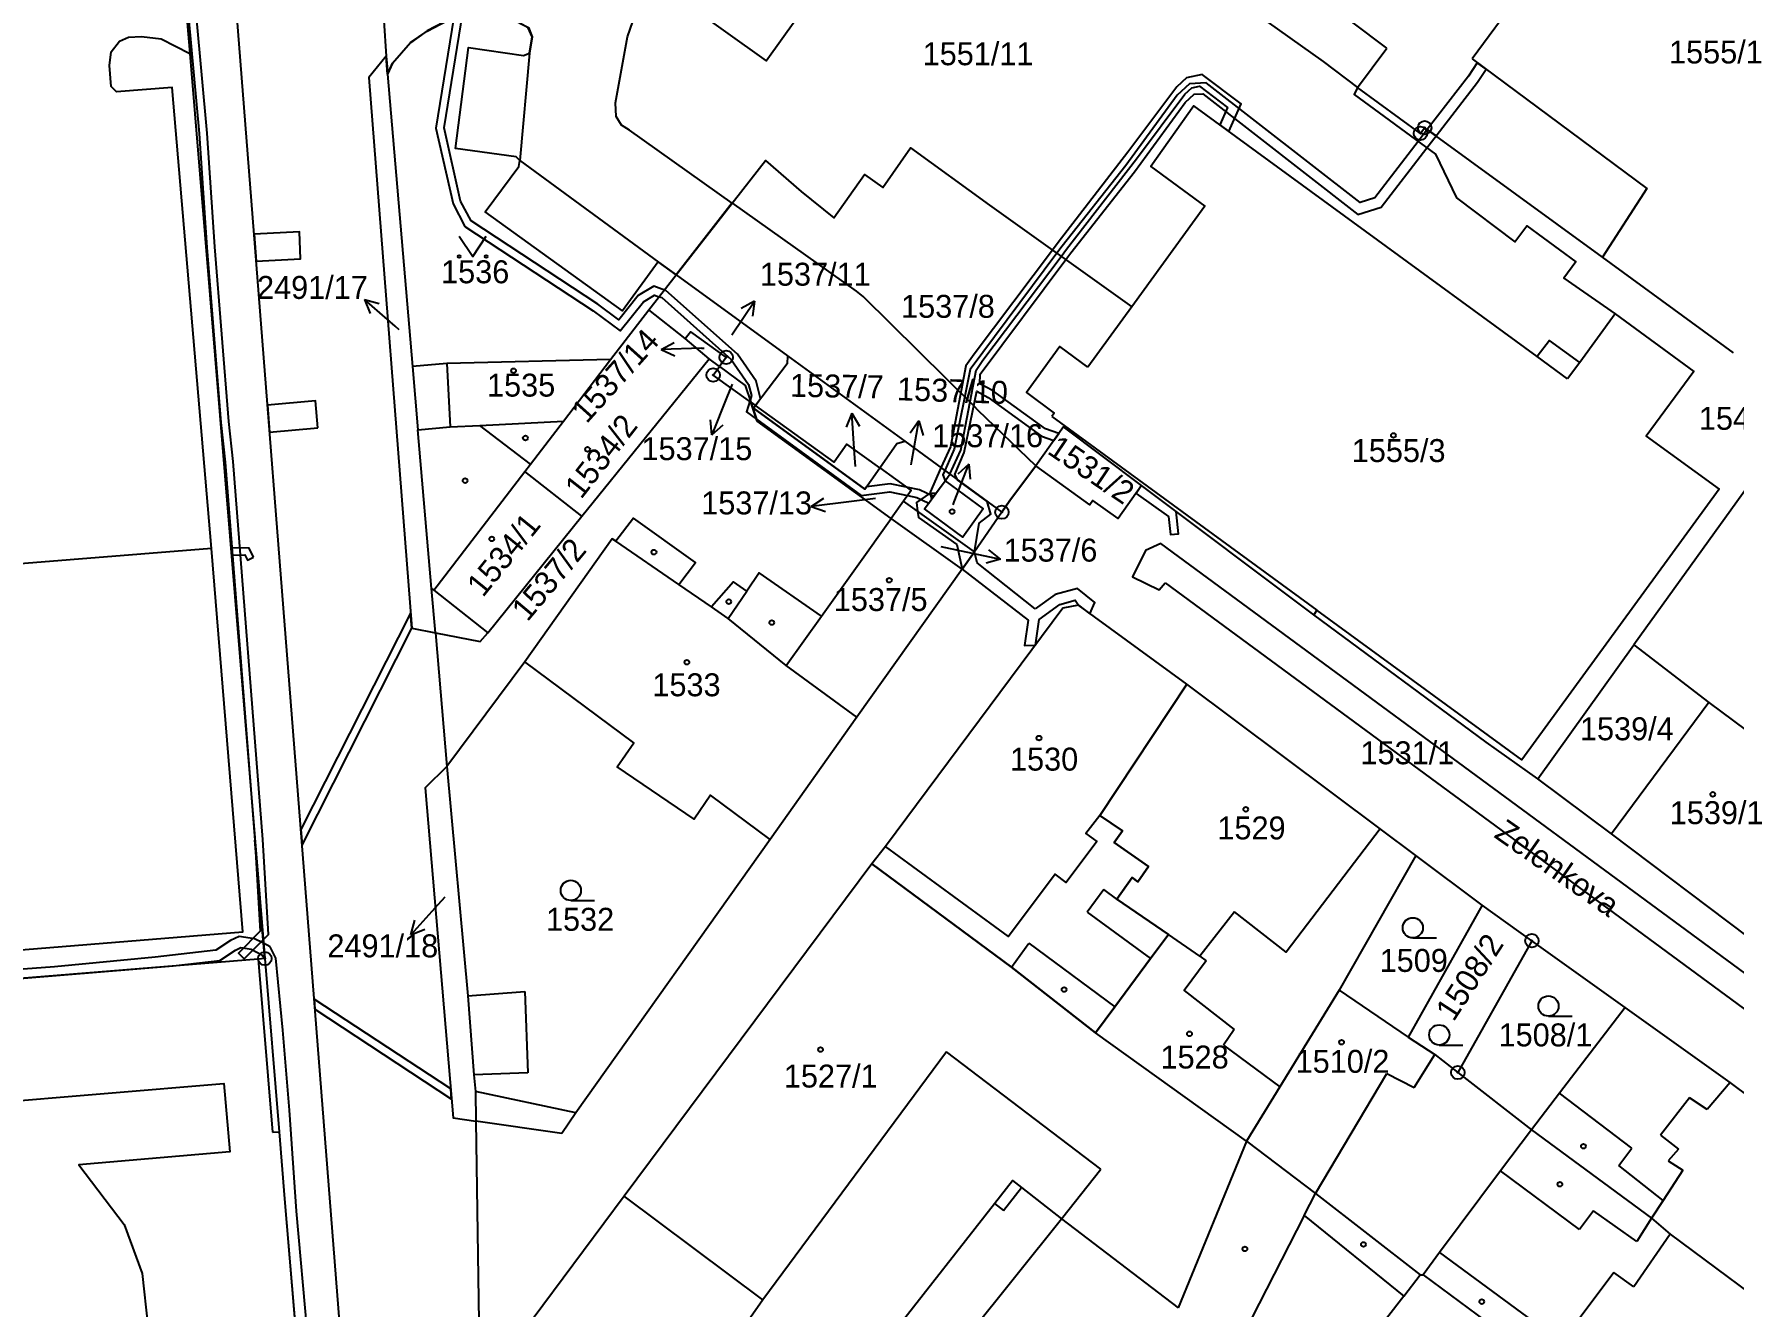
# Model space of a CAD drawing. Extents: x -784124 to -780570, y -980818 to -976926.
# Drawn here: x -782295.1 to -782169.1, y -979093.6 to -978999.4 of the extents above; entities that cross this region are included whole.
import ezdxf
from ezdxf.enums import TextEntityAlignment as Align

# ---------------------------------------------------------------- set-up
doc = ezdxf.new("R2010")
doc.units = 0
doc.header["$LTSCALE"] = 3.138375
doc.header["$MEASUREMENT"] = 0
doc.linetypes.add('0_051C', pattern=[0])
for name, color, linetype in [('1', 7, 'CONTINUOUS'), ('1008', 1, 'CONTINUOUS'), ('1029', 1, 'CONTINUOUS'), ('105', 1, 'CONTINUOUS'), ('18', 1, 'CONTINUOUS'), ('21800', 1, 'CONTINUOUS'), ('21900', 1, 'CONTINUOUS'), ('23700', 1, 'CONTINUOUS'), ('304', 1, 'CONTINUOUS'), ('314', 1, 'CONTINUOUS'), ('402', 1, 'CONTINUOUS'), ('404', 1, 'CONTINUOUS')]:
    doc.layers.add(name, color=color, linetype=linetype)

# ---------------------------------------------------------------- blocks, each defined once
blk = doc.blocks.new('4_02$0')
at = {"layer": '404', "color": 255, "linetype": 'Continuous'}
blk.add_circle((-0.01, 0), 0.175, dxfattribs=at)
blk = doc.blocks.new('1029$1')
at = {"layer": '1029', "color": 6, "linetype": 'Continuous'}
for p, q in [((0, 3), (-0.5, 2)), ((0, 0), (0, 3)), ((0, 3), (0.5, 2))]:
    blk.add_line(p, q, dxfattribs=at)
blk = doc.blocks.new('3_04$3')
at = {"layer": '304', "color": 255, "linetype": 'Continuous'}
blk.add_line((0.01, 0), (1.76, 0), dxfattribs=at)
blk.add_circle((0.01, 0.75), 0.75, dxfattribs=at)
blk = doc.blocks.new('3_14$2')
at = {"layer": '314', "color": 255, "linetype": 'Continuous'}
blk.add_lwpolyline([(-1, 1.5), (0, 0), (1, 1.5)], dxfattribs=at)
for centre in [(-1, 0), (1, 0)]:
    blk.add_circle(centre, 0.1, dxfattribs=at)
blk = doc.blocks.new('$13')
at = {"layer": '1', "color": 254, "linetype": 'Continuous'}
for points in [[(11.21, -5.36), (22.25, 10.1), (17.77, 13.32), (20.41, 16.94), (6.32, 27.36), (3.92, 24.05), (3.21, 24.02), (-0.46, 26.79), (-13.88, 8.63), (-10.19, 5.94), (-10.32, 3.48), (-11.21, 1.73), (-12.91, 0.74), (-14.46, 0.59), (-15.93, 0.67), (-16.55, 0.71), (-17.12, 0.74), (-19.09, 1.11), (-20.52, 2.23), (-22.25, 1.75), (-22.09, -0.54), (-21.52, -8.54), (-21.34, -11.16), (-21.23, -12.47), (-20.88, -11.66), (-19.53, -10.15), (-18.3, -9.29), (-16.34, -8.26), (-15.66, -7.91), (-15.21, -7.67), (-14.67, -7.56), (-12.1, -8.35), (-10.8, -9.04), (-10.52, -9.72), (-10.71, -10.94), (-11.43, -18.89), (-1.16, -26.41), (0.15, -27.36), (4.32, -22.04), (-3.3, -16.64), (-3.9, -16.27), (-4.28, -15.63), (-4.33, -14.61), (-3.44, -9.72), (-2.63, -7.38), (-2.06, -6.88), (-0.33, -6.5), (0.4, -6.71), (0.62, -7.07), (6.84, -11.49), (11.21, -5.36)], [(4.56, 14.31), (5.16, 14.39), (12.53, 9.06), (12.64, 8.46), (12.29, 7.97), (5.82, -0.88), (5.22, -1.25), (4.16, -1.22), (2.73, -0.71), (1.42, -0.03), (-0.41, 0.58), (-1.21, 1.17), (-2.29, 2.18), (-2.58, 2.94), (-2.29, 4.96), (4.17, 13.85), (4.56, 14.31)]]:
    blk.add_lwpolyline(points, close=True, dxfattribs=at)
blk = doc.blocks.new('1_05$19')
at = {"layer": '105', "color": 3, "linetype": 'Continuous'}
for radius in [0.5, 0.0303]:
    blk.add_circle((0, 0), radius, dxfattribs=at)

msp = doc.modelspace()

# ---------------------------------------------------------------- linework, layer by layer
at = {"layer": '1029', "color": 255, "linetype": 'Continuous'}
for p, q in [((-782268.05, -979021.28), (-782268.35, -979021.02)), ((-782245.63, -979022.65), (-782245.44, -979022.65)), ((-782243.35, -979025.31), (-782243.74, -979026.29)), ((-782234.2, -979031.43), (-782234.27, -979030.46)), ((-782230.08, -979031.29), (-782230.02, -979031)), ((-782232.72, -979033.8), (-782234.51, -979034.01)), ((-782226.96, -979034.25), (-782226.88, -979034.04)), ((-782227.87, -979037.35), (-782226.38, -979037.67)), ((-782264.66, -979063.34), (-782265.17, -979063.9))]:
    msp.add_line(p, q, dxfattribs=at)
at = {"layer": '21800', "color": 255, "linetype": 'Continuous'}
for p, q in [((-782264.5, -979023.79), (-782264.26, -979028.49)), ((-782181.41, -979024.93), (-782183.67, -979023.28)), ((-782180.5, -979023.71), (-782181.41, -979024.93)), ((-782258.32, -979031.25), (-782262.06, -979028.38)), ((-782265.48, -979040.59), (-782258.72, -979031.79)), ((-782247.32, -979040.16), (-782251.98, -979036.96)), ((-782243.65, -979042.68), (-782242.27, -979040.65)), ((-782243.65, -979042.68), (-782244.88, -979041.83)), ((-782239.35, -979046.17), (-782243.65, -979042.68)), ((-782265.36, -979043.75), (-782262.03, -979044.4)), ((-782262.03, -979044.4), (-782261.48, -979043.74)), ((-782216.08, -979057.28), (-782217.12, -979058.61)), ((-782217.12, -979058.61), (-782216.31, -979059.22)), ((-782222.87, -979066.26), (-782231.99, -979059.58)), ((-782216.31, -979059.22), (-782218.58, -979062.25)), ((-782219.4, -979061.64), (-782222.87, -979066.26)), ((-782218.58, -979062.25), (-782219.4, -979061.64)), ((-782215.8, -979062.78), (-782217.03, -979064.45)), ((-782214.83, -979063.48), (-782215.8, -979062.78)), ((-782217.03, -979064.45), (-782212.32, -979067.89)), ((-782278.51, -979067.93), (-782277.44, -979080.77)), ((-782222.64, -979068.52), (-782221.35, -979066.75)), ((-782221.35, -979066.75), (-782214.97, -979071.47)), ((-782208.67, -979067.72), (-782208.2, -979068.07)), ((-782262.96, -979070.66), (-782258.73, -979070.33)), ((-782258.73, -979070.33), (-782258.51, -979076.36)), ((-782206.12, -979073.15), (-782206.91, -979074.3)), ((-782227.46, -979074.81), (-782241.09, -979093.18)), ((-782216.02, -979083.5), (-782227.46, -979074.81)), ((-782206.91, -979074.3), (-782202.74, -979077.39)), ((-782192.79, -979077.45), (-782191.24, -979075.01)), ((-782258.51, -979076.36), (-782262.5, -979076.51)), ((-782200.1, -979085.3), (-782194.8, -979076.41)), ((-782194.8, -979076.41), (-782192.79, -979077.45)), ((-782176.64, -979081.95), (-782181.99, -979077.87)), ((-782169.34, -979077.08), (-782171.04, -979079.09)), ((-782172.37, -979078.22), (-782174.52, -979080.97)), ((-782171.04, -979079.09), (-782172.37, -979078.22)), ((-782255.99, -979080.85), (-782262.36, -979079.94)), ((-782254.95, -979079.33), (-782255.99, -979080.85)), ((-782277.44, -979080.77), (-782276.94, -979080.73)), ((-782174.52, -979080.97), (-782173.18, -979082.01)), ((-782177.61, -979083.22), (-782176.64, -979081.95)), ((-782173.18, -979082.01), (-782173.94, -979082.89)), ((-782173.94, -979082.89), (-782172.86, -979083.57)), ((-782218.92, -979087.19), (-782216.02, -979083.5)), ((-782180.53, -979087.98), (-782186.38, -979083.62)), ((-782174.31, -979085.82), (-782177.61, -979083.22)), ((-782172.86, -979083.57), (-782174.31, -979085.82)), ((-782241.09, -979093.18), (-782251.36, -979085.51)), ((-782223.24, -979086.56), (-782221.9, -979084.85)), ((-782200.93, -979086.93), (-782200.1, -979085.3)), ((-782223.9, -979086.04), (-782223.24, -979086.56)), ((-782179.49, -979086.58), (-782180.53, -979087.98)), ((-782176.28, -979088.86), (-782179.49, -979086.58)), ((-782174.31, -979085.82), (-782175.17, -979087.14)), ((-782225.81, -979095.76), (-782218.92, -979087.19)), ((-782200.93, -979086.93), (-782204.84, -979094.58)), ((-782200.93, -979086.93), (-782193.55, -979092.92)), ((-782175.17, -979087.14), (-782176.28, -979088.86)), ((-782173.8, -979088.33), (-782176.49, -979092.21)), ((-782190.91, -979089.68), (-782183.52, -979095.1)), ((-782193.55, -979092.92), (-782192.33, -979091.34)), ((-782177.98, -979091.17), (-782180.92, -979095.08)), ((-782176.49, -979092.21), (-782177.98, -979091.17)), ((-782193.55, -979092.92), (-782194.82, -979094.56)), ((-782241.09, -979093.18), (-782246, -979100.18))]:
    msp.add_line(p, q, dxfattribs=at)
msp.add_lwpolyline([(-782208.2, -979068.07), (-782209.84, -979070.27), (-782206.12, -979073.15)], dxfattribs=at)
at = {"layer": '21900', "color": 3, "linetype": 'Continuous'}
for p, q in [((-782174.24, -978981.98), (-782188.48, -979001.2)), ((-782285.69, -978999.73), (-782283.57, -979000.8)), ((-782283.57, -979000.8), (-782278.01, -979067.89)), ((-782268.9, -979002.33), (-782269.01, -979001.02)), ((-782196.98, -979003.33), (-782194.81, -979000.42)), ((-782268.54, -979001.52), (-782268.9, -979002.33)), ((-782268.9, -979002.33), (-782267.05, -979024)), ((-782169.11, -979022.99), (-782178.82, -979015.91)), ((-782249.53, -979019.81), (-782247.51, -979017.22)), ((-782252.37, -979023.5), (-782249.53, -979019.81)), ((-782246.84, -979021.94), (-782249.53, -979019.81)), ((-782213.72, -979019.59), (-782216.97, -979024.05)), ((-782245.07, -979023.43), (-782246.84, -979021.94)), ((-782255.86, -979028.06), (-782252.37, -979023.5)), ((-782254.5, -979035.1), (-782245.07, -979023.43)), ((-782244.29, -979024), (-782245.07, -979023.43)), ((-782267.05, -979024), (-782266.66, -979028.7)), ((-782241.49, -979028.06), (-782241.97, -979026.65)), ((-782241.97, -979026.65), (-782241.63, -979026.89)), ((-782163.71, -979026.88), (-782176.49, -979044.65)), ((-782265.64, -979040.46), (-782266.66, -979028.7)), ((-782231.57, -979035.27), (-782241.49, -979028.06)), ((-782219.65, -979027.71), (-782200, -979042.06)), ((-782230.56, -979029.55), (-782223.35, -979034.81)), ((-782200.23, -979042.42), (-782212.99, -979032.84)), ((-782230.66, -979033.99), (-782231.57, -979035.27)), ((-782225.38, -979037.75), (-782230.66, -979033.99)), ((-782236.74, -979042.51), (-782231.57, -979035.27)), ((-782226.3, -979039.04), (-782231.57, -979035.27)), ((-782225.38, -979037.75), (-782226.3, -979039.04)), ((-782226.3, -979039.04), (-782234.11, -979050)), ((-782265.36, -979043.75), (-782265.64, -979040.46)), ((-782200, -979042.06), (-782200.23, -979042.42)), ((-782187.44, -979051.85), (-782200.23, -979042.42)), ((-782265.36, -979043.75), (-782264.52, -979053.65)), ((-782183.62, -979054.58), (-782176.49, -979044.65)), ((-782176.49, -979044.65), (-782170.93, -979048.92)), ((-782258.74, -979045.9), (-782264.52, -979053.65)), ((-782195.29, -979058.28), (-782209.63, -979047.56)), ((-782170.93, -979048.92), (-782178.15, -979058.64)), ((-782170.93, -979048.92), (-782163.53, -979054.41)), ((-782234.11, -979050), (-782240.53, -979059.07)), ((-782183.62, -979054.58), (-782187.44, -979051.85)), ((-782178.15, -979058.64), (-782183.62, -979054.58)), ((-782192.65, -979060.26), (-782195.29, -979058.28)), ((-782167.99, -979066.3), (-782178.15, -979058.64)), ((-782192.65, -979060.26), (-782198.33, -979070.23)), ((-782187.73, -979063.94), (-782192.65, -979060.26)), ((-782187.73, -979063.94), (-782193.23, -979073.72)), ((-782184.05, -979066.57), (-782187.73, -979063.94)), ((-782184.05, -979066.57), (-782189.54, -979076.34)), ((-782177.13, -979071.51), (-782184.05, -979066.57)), ((-782198.33, -979070.23), (-782193.23, -979073.72)), ((-782205.22, -979081.43), (-782216.4, -979073.4)), ((-782189.54, -979076.34), (-782184.09, -979080.58)), ((-782262.39, -979077.75), (-782262.36, -979079.94)), ((-782262.36, -979079.94), (-782262.06, -979099.43)), ((-782205.22, -979081.43), (-782210.27, -979093.79))]:
    msp.add_line(p, q, dxfattribs=at)
for points in [[(-782263.11, -979224.17), (-782262.64, -979219.9), (-782286.26, -978919.26), (-782288, -978903.89)], [(-782194.81, -979000.42), (-782197.4, -978998.46), (-782181.27, -978976.8)], [(-782284.57, -978990.97), (-782283.76, -978998.51), (-782283.57, -979000.8)], [(-782269.75, -978990.39), (-782269.19, -978998.4), (-782269.01, -979001.02)], [(-782206.94, -978996.11), (-782199.53, -979001.4), (-782196.98, -979003.33)], [(-782247.51, -979017.22), (-782248.83, -979016.26), (-782251.48, -979019.88), (-782261.66, -979012.55), (-782259.18, -979009.19), (-782259.1, -979008.75), (-782259.37, -979008.48), (-782263.87, -979007.85), (-782262.9, -979000.37), (-782258.82, -979000.96), (-782258.37, -979000.79), (-782258.19, -978999.58), (-782258.47, -978998.9), (-782259.76, -978998.2), (-782262.34, -978997.41), (-782262.87, -978997.52), (-782265.97, -978999.14), (-782267.2, -979000.01), (-782268.54, -979001.52)], [(-782281.97, -979037.51), (-782284.88, -979003.33), (-782289, -979003.65), (-782289.41, -979003.26), (-782289.53, -979001.7), (-782289.4, -979000.69), (-782288.79, -978999.89), (-782288.12, -978999.6), (-782287.15, -978999.54), (-782285.69, -978999.73)], [(-782269.01, -979001.02), (-782270.3, -979002.6), (-782267.11, -979043.41), (-782265.36, -979043.75)], [(-782188.48, -979001.2), (-782175.52, -979010.81), (-782178.82, -979015.91)], [(-782196.98, -979003.33), (-782197.23, -979003.85), (-782191.2, -979008.27), (-782189.64, -979011.5), (-782185.32, -979014.76), (-782184.43, -979013.58), (-782180.79, -979016.25), (-782181.69, -979017.45), (-782177.88, -979020.1)], [(-782178.82, -979015.91), (-782192, -979006.31), (-782192.31, -979006.73), (-782196.98, -979003.33)], [(-782177.88, -979020.1), (-782180.5, -979023.71), (-782182.74, -979022.07), (-782183.67, -979023.28), (-782209.11, -979004.69), (-782212.31, -979009.19), (-782208.3, -979012.13), (-782213.72, -979019.59)], [(-782247.51, -979017.22), (-782240.89, -979008.73), (-782238.23, -979011.05), (-782235.81, -979012.98), (-782233.55, -979009.78), (-782232.19, -979010.75), (-782230.13, -979007.79), (-782224.26, -979012.06), (-782213.72, -979019.59)], [(-782247.51, -979017.22), (-782239.26, -979023.21), (-782239.27, -979023.8), (-782241.63, -979026.89)], [(-782177.88, -979020.1), (-782172.05, -979024.37), (-782175.57, -979029.18), (-782170.16, -979033.1), (-782184.79, -979053.17), (-782200, -979042.06)], [(-782246.84, -979021.94), (-782246.44, -979021.43), (-782243.8, -979023.33), (-782244.29, -979024)], [(-782216.97, -979024.05), (-782219.06, -979022.52), (-782221.53, -979025.94), (-782219.47, -979027.47), (-782219.65, -979027.71)], [(-782252.37, -979023.5), (-782264.5, -979023.79), (-782267.05, -979024)], [(-782241.97, -979026.65), (-782244.76, -979024.64), (-782244.29, -979024)], [(-782244.29, -979024), (-782242.38, -979025.42), (-782241.97, -979026.65)], [(-782241.63, -979026.89), (-782241.78, -979027.09), (-782233.52, -979033.11), (-782232.41, -979031.52)], [(-782232.41, -979031.52), (-782234.84, -979029.77), (-782235.79, -979031.09), (-782241.63, -979026.89)], [(-782266.66, -979028.7), (-782264.26, -979028.49), (-782262.06, -979028.38), (-782255.86, -979028.06)], [(-782254.5, -979035.1), (-782258.72, -979031.79), (-782258.32, -979031.25), (-782255.86, -979028.06)], [(-782212.99, -979032.84), (-782218.78, -979028.49), (-782220.84, -979031.38)], [(-782232.41, -979031.52), (-782231.15, -979029.71), (-782230.56, -979029.55)], [(-782220.84, -979031.38), (-782222.76, -979033.95), (-782223.35, -979034.81)], [(-782212.99, -979032.84), (-782214.73, -979035.28), (-782216.62, -979033.93), (-782216.83, -979034.25), (-782220.84, -979031.38)], [(-782232.41, -979031.52), (-782230.09, -979033.19), (-782230.66, -979033.99)], [(-782227.57, -979032.49), (-782224.74, -979034.57), (-782226.24, -979036.67), (-782229.09, -979034.56), (-782227.57, -979032.49)], [(-782278.01, -979067.89), (-782278.51, -979067.93), (-782298.31, -979069.53), (-782304.88, -979070.06), (-782311.15, -979070.57), (-782337.17, -979072.67), (-782340.19, -979035.22), (-782344.52, -979032.92)], [(-782265.64, -979040.46), (-782265.48, -979040.59), (-782261.48, -979043.74), (-782254.5, -979035.1)], [(-782223.35, -979034.81), (-782224.88, -979037.04), (-782225.38, -979037.75)], [(-782236.74, -979042.51), (-782241.34, -979039.3), (-782242.27, -979040.65), (-782243.26, -979039.97), (-782244.88, -979041.83), (-782247.32, -979040.16), (-782246.08, -979038.53), (-782250.67, -979035.25), (-782251.98, -979036.96), (-782252.26, -979036.77), (-782258.74, -979045.9)], [(-782281.97, -979037.51), (-782328.54, -979041.24), (-782327.44, -979055.23), (-782332.55, -979055.65), (-782332.45, -979056.83)], [(-782332.45, -979056.83), (-782331.88, -979063.92), (-782326.75, -979063.5), (-782326.25, -979069.68), (-782279.65, -979065.9), (-782281.97, -979037.51)], [(-782234.11, -979050), (-782239.35, -979046.17), (-782236.74, -979042.51)], [(-782209.63, -979047.56), (-782217.68, -979041.71), (-782218.83, -979041.93), (-782231.99, -979059.58), (-782232.99, -979060.87)], [(-782240.53, -979059.07), (-782244.96, -979055.77), (-782246.17, -979057.56), (-782251.87, -979053.69), (-782250.65, -979051.9), (-782258.74, -979045.9)], [(-782209.63, -979047.56), (-782216.08, -979057.28), (-782214.42, -979058.43), (-782215.02, -979059.3), (-782212.47, -979061.06), (-782213.26, -979062.2), (-782213.7, -979061.89), (-782214.83, -979063.48), (-782211, -979066.11)], [(-782264.52, -979053.65), (-782266.11, -979055.24), (-782264.04, -979079.7), (-782262.36, -979079.94)], [(-782264.52, -979053.65), (-782262.96, -979070.66), (-782262.5, -979076.51), (-782262.39, -979077.75)], [(-782240.53, -979059.07), (-782254.95, -979079.33), (-782262.39, -979077.75)], [(-782195.29, -979058.28), (-782202.27, -979067.41), (-782206.1, -979064.42)], [(-782232.99, -979060.87), (-782251.36, -979085.51), (-782260.42, -979097.66)], [(-782216.4, -979073.4), (-782222.64, -979068.52), (-782232.99, -979060.87)], [(-782206.1, -979064.42), (-782208.67, -979067.72), (-782211, -979066.11)], [(-782211, -979066.11), (-782212.32, -979067.89), (-782214.97, -979071.47), (-782216.4, -979073.4)], [(-782278.01, -979067.89), (-782276.94, -979080.73), (-782276.56, -979085.69), (-782274.32, -979112.09)], [(-782198.33, -979070.23), (-782202.74, -979077.39), (-782205.22, -979081.43)], [(-782177.13, -979071.51), (-782181.99, -979077.87), (-782184.09, -979080.58)], [(-782157.48, -979085.92), (-782169.34, -979077.08), (-782177.13, -979071.51)], [(-782193.23, -979073.72), (-782191.24, -979075.01), (-782189.54, -979076.34)], [(-782298.82, -979078.64), (-782281.06, -979077.15), (-782280.61, -979082.22), (-782291.79, -979083.18), (-782288.44, -979087.59), (-782287.1, -979091.23), (-782286.69, -979095.09), (-782287.32, -979099.28), (-782288.93, -979102.94), (-782292.94, -979107.42), (-782298.64, -979110.16)], [(-782205.22, -979081.43), (-782200.1, -979085.3), (-782192.33, -979091.34), (-782192.11, -979091.33)], [(-782184.09, -979080.58), (-782186.38, -979083.62), (-782190.91, -979089.68), (-782192.11, -979091.33)], [(-782184.09, -979080.58), (-782175.17, -979087.14), (-782173.8, -979088.33), (-782164.48, -979095.24)], [(-782239.96, -979106.5), (-782231.35, -979095.54), (-782223.9, -979086.04), (-782222.56, -979084.33), (-782221.9, -979084.85), (-782218.92, -979087.19), (-782210.27, -979093.79)], [(-782192.11, -979091.33), (-782184.77, -979096.76), (-782183.07, -979098.07), (-782181.9, -979098.96), (-782172.51, -979105.9)]]:
    msp.add_lwpolyline(points, dxfattribs=at)
at = {"layer": '23700', "color": 255, "linetype": '0_051C'}
for points in [[(-782286.45, -978986.52), (-782285.9, -978986.78), (-782285.02, -978986.78), (-782284.48, -978991.8), (-782283.68, -978998.14), (-782282.88, -979006.75), (-782282.32, -979015.18), (-782281.28, -979028.15), (-782280.95, -979031.1), (-782278.97, -979056.3), (-782278.75, -979059.11), (-782278.13, -979066.5), (-782277.73, -979066.1), (-782278.15, -979059.07), (-782280.35, -979031.04), (-782280.68, -979028.09), (-782281.72, -979015.14), (-782282.28, -979006.71), (-782283.08, -978998.08), (-782284.44, -978987.31), (-782284.95, -978986.53), (-782286.45, -978986.52)], [(-782228.57, -979033.85), (-782227.57, -979032.49), (-782227.2, -979032), (-782226.4, -979030.21), (-782225.26, -979024.28), (-782224.77, -979023.55), (-782218.96, -979015.85), (-782218.55, -979015.31), (-782213.38, -979008.61), (-782209.78, -979003.83), (-782209.27, -979003.35), (-782208.71, -979003.23), (-782206.61, -979004.81), (-782207.18, -979006.1), (-782206.52, -979006.58), (-782205.61, -979004.55), (-782208.51, -979002.37), (-782209.65, -979002.61), (-782210.38, -979003.29), (-782214.02, -979008.13), (-782219.19, -979014.83), (-782219.61, -979015.38), (-782225.41, -979023.09), (-782226.02, -979023.96), (-782227.16, -979029.97), (-782227.87, -979031.52), (-782228.68, -979033.32), (-782228.57, -979033.85)], [(-782188.09, -979002.94), (-782187.45, -979001.96), (-782188.1, -979001.49), (-782188.75, -979002.48), (-782191.81, -979006.45), (-782191.16, -979006.92), (-782188.09, -979002.94)], [(-782191.16, -979006.92), (-782191.81, -979006.45), (-782192.48, -979007.33), (-782195.7, -979011.51), (-782196.79, -979011.85), (-782208.2, -979002.98), (-782209.44, -979003.05), (-782210.35, -979003.9), (-782214.16, -979009.11), (-782218.88, -979015.1), (-782219.27, -979015.62), (-782225.71, -979024.24), (-782226.9, -979030.14), (-782227.59, -979031.72), (-782227.73, -979032.05), (-782227.57, -979032.49), (-782224.74, -979034.57), (-782226.24, -979036.67), (-782229.09, -979034.56), (-782228.25, -979033.42), (-782228.72, -979033.42), (-782229.69, -979034.1), (-782229.6, -979034.74), (-782229.54, -979035.21), (-782226.7, -979037.2), (-782226.3, -979039.04), (-782225.38, -979037.75), (-782225.03, -979035.61), (-782224.17, -979034.95), (-782224.44, -979034.02), (-782226.62, -979032.43), (-782226.84, -979032.01), (-782226.14, -979030.38), (-782225.22, -979025.84), (-782224.38, -979026.3), (-782220.41, -979029.18), (-782219.49, -979029.49), (-782219.13, -979028.97), (-782220.13, -979028.64), (-782224.06, -979025.79), (-782224.98, -979025.29), (-782224.97, -979024.58), (-782218.62, -979016.09), (-782218.24, -979015.58), (-782213.52, -979009.59), (-782209.75, -979004.44), (-782209.1, -979003.83), (-782208.46, -979003.8), (-782196.95, -979012.75), (-782195.22, -979012.19), (-782191.84, -979007.8), (-782191.16, -979006.92)], [(-782234.13, -979018.43), (-782243.35, -979011.89), (-782247.51, -979017.22), (-782239.26, -979023.21), (-782230.56, -979029.55), (-782223.35, -979034.81), (-782222.76, -979033.95), (-782220.84, -979031.38), (-782225.1, -979027.26), (-782225.4, -979026.96), (-782233.63, -979018.82), (-782234.13, -979018.43)], [(-782278.64, -979016.19), (-782275.36, -979016.04), (-782275.43, -979014.04), (-782278.8, -979014.19), (-782278.64, -979016.19)], [(-782274.08, -979028.55), (-782274.25, -979026.56), (-782277.8, -979026.88), (-782277.65, -979028.87), (-782274.08, -979028.55)], [(-782242.05, -979026.59), (-782242.29, -979027.36), (-782241.54, -979027.91), (-782241.97, -979026.65), (-782242.05, -979026.59)], [(-782210.44, -979034.75), (-782212.99, -979032.84), (-782213.4, -979033.41), (-782211, -979035.13), (-782210.86, -979036.46), (-782210.26, -979036.4), (-782210.44, -979034.75)], [(-782278.85, -979038.15), (-782279.16, -979037.48), (-782280.53, -979037.44), (-782280.49, -979037.99), (-782279.48, -979037.98), (-782279.3, -979038.36), (-782278.85, -979038.15)], [(-782211.24, -979040.05), (-782156.13, -979080.58), (-782157.05, -979081.91), (-782155.37, -979083.12), (-782152.03, -979085.53), (-782150.73, -979083.8), (-782154.07, -979081.39), (-782153.11, -979080.12), (-782211.57, -979037.13), (-782212.71, -979037.65), (-782213.67, -979039.59), (-782211.7, -979040.57), (-782211.24, -979040.05)], [(-782220.88, -979041.98), (-782225.19, -979038.56), (-782225.38, -979037.75), (-782226.3, -979039.04), (-782221.41, -979042.82), (-782221.68, -979044.7), (-782220.86, -979044.66), (-782220.6, -979042.76), (-782219.05, -979041.64), (-782217.92, -979041.34), (-782217.68, -979041.71), (-782216.82, -979042.34), (-782216.47, -979041.49), (-782217.74, -979040.46), (-782219.4, -979040.9), (-782220.88, -979041.98)], [(-782275.33, -979058.32), (-782275.24, -979059.48), (-782267.11, -979043.41), (-782267.2, -979042.29), (-782275.33, -979058.32)], [(-782231.99, -979059.58), (-782232.99, -979060.87), (-782222.64, -979068.52), (-782216.4, -979073.4), (-782214.97, -979071.47), (-782212.32, -979067.89), (-782211, -979066.11), (-782214.83, -979063.48), (-782213.7, -979061.89), (-782213.26, -979062.2), (-782212.47, -979061.06), (-782215.02, -979059.3), (-782214.42, -979058.43), (-782216.08, -979057.28), (-782217.12, -979058.61), (-782216.31, -979059.22), (-782218.58, -979062.25), (-782219.4, -979061.64), (-782222.87, -979066.26), (-782231.99, -979059.58)], [(-782279.54, -979067.91), (-782278.13, -979066.5), (-782278.75, -979059.11), (-782278.35, -979065.86), (-782279.96, -979067.49), (-782279.54, -979067.91)], [(-782277.62, -979067.01), (-782278.11, -979066.76), (-782278.01, -979067.89), (-782276.94, -979080.73), (-782276.56, -979085.69), (-782275.74, -979095.34), (-782275.62, -979095.86), (-782275.25, -979097.54), (-782275.15, -979098.86), (-782274.55, -979098.82), (-782274.62, -979097.88), (-782274.09, -979098.25), (-782273.29, -979098.47), (-782273.13, -979097.89), (-782273.83, -979097.69), (-782274.39, -979097.32), (-782274.84, -979095.7), (-782275.67, -979086.62), (-782276.19, -979079.13), (-782276.68, -979073.19), (-782277.2, -979067.86), (-782277.62, -979067.01)], [(-782264.16, -979078.3), (-782264.22, -979077.54), (-782274.35, -979070.89), (-782274.29, -979071.65), (-782264.16, -979078.3)]]:
    msp.add_lwpolyline(points, close=True, dxfattribs=at)
for points in [[(-782264, -978998.11), (-782265.33, -979006.35), (-782264.05, -979011.96), (-782263.18, -979013.64), (-782253.65, -979019.88), (-782251.65, -979021.37), (-782249.93, -979019.21), (-782249.11, -979018.72), (-782248.78, -979018.85), (-782248.58, -979018.89), (-782243.42, -979023.49), (-782242.13, -979025.35), (-782241.91, -979026.17), (-782242.02, -979026.5), (-782241.97, -979026.65), (-782241.54, -979027.91), (-782233.79, -979033.58), (-782231.66, -979033.31), (-782230.36, -979033.57), (-782229.65, -979033.72), (-782228.78, -979034.14), (-782228.42, -979033.65), (-782229.45, -979033.14), (-782230.42, -979032.95), (-782231.64, -979032.71), (-782233.39, -979032.93), (-782233.52, -979033.11), (-782241.78, -979027.09), (-782241.63, -979026.89), (-782241.24, -979026.38), (-782241.57, -979025.09), (-782242.96, -979023.09), (-782248.28, -979018.37), (-782248.38, -979018.34), (-782249.17, -979018.06), (-782250.33, -979018.75), (-782251.75, -979020.55), (-782253.31, -979019.38), (-782262.72, -979013.22), (-782263.49, -979011.76), (-782264.71, -979006.33), (-782263.33, -978997.76)], [(-782298.31, -979069.53), (-782284.8, -979068.44), (-782281.35, -979068.04), (-782280.18, -979067.26), (-782279.78, -979067.08), (-782279.01, -979067.2), (-782278.22, -979067.61), (-782278.01, -979067.89), (-782278.01, -979067.89), (-782278.11, -979066.76), (-782278.77, -979066.42), (-782279.9, -979066.26), (-782280.56, -979066.56), (-782281.63, -979067.26), (-782286.15, -979067.79), (-782293.6, -979068.5), (-782302.61, -979069.16)]]:
    msp.add_lwpolyline(points, dxfattribs=at)

# ---------------------------------------------------------------- block references
at = {"layer": '1029', "color": 0, "linetype": 'ByBlock'}
for p, rotation in [((-782268.35, -979021.02), 49), ((-782243.38, -979021.65), 326), ((-782245.63, -979022.65), 92), ((-782243.74, -979026.29), 158), ((-782234.27, -979030.46), 4), ((-782230.02, -979031), 350.0000000000001), ((-782226.88, -979034.04), 339), ((-782234.51, -979034.01), 97), ((-782226.38, -979037.67), 258.0000000000001), ((-782265.17, -979063.9), 138)]:
    msp.add_blockref('1029$1', p, dxfattribs=dict(at, rotation=rotation))
at = {"layer": '105', "color": 0, "linetype": 'ByBlock'}
for p in [(-782192.31, -979006.73), (-782192, -979006.31), (-782243.8, -979023.33), (-782244.76, -979024.64), (-782223.35, -979034.81), (-782184.05, -979066.57), (-782278.01, -979067.89), (-782189.54, -979076.34)]:
    msp.add_blockref('1_05$19', p, dxfattribs=at)
at = {"layer": '23700', "color": 0, "linetype": 'ByBlock'}
msp.add_blockref('$13', (-782247.665, -978989.855), dxfattribs=at)
at = {"layer": '304', "color": 0, "linetype": 'ByBlock'}
for p in [(-782255.33, -979063.59), (-782192.89, -979066.36), (-782182.83, -979072.16), (-782190.93, -979074.3)]:
    msp.add_blockref('3_04$3', p, dxfattribs=at)
at = {"layer": '314', "color": 0, "linetype": 'ByBlock'}
msp.add_blockref('3_14$2', (-782262.59, -979015.85), dxfattribs=at)
at = {"layer": '402', "color": 0, "linetype": 'ByBlock'}
for p in [(-782258.68, -979029.31), (-782263.15, -979032.47), (-782249.14, -979037.77), (-782243.6, -979041.44), (-782240.41, -979042.99), (-782218.73, -979070.19), (-782180.22, -979081.8), (-782181.96, -979084.62), (-782205.32, -979089.41), (-782196.53, -979089.08), (-782187.76, -979093.32)]:
    msp.add_blockref('4_02$0', p, dxfattribs=at)
at = {"layer": '404', "color": 0, "linetype": 'ByBlock'}
for p in [(-782259.55, -979024.32), (-782254.06, -979030.15), (-782194.31, -979029.12), (-782227.03, -979034.76), (-782261.17, -979036.79), (-782231.69, -979039.85), (-782246.7, -979045.93), (-782220.59, -979051.55), (-782170.63, -979055.72), (-782205.26, -979056.83), (-782209.43, -979073.47), (-782198.15, -979074.09), (-782236.79, -979074.64)]:
    msp.add_blockref('4_02$0', p, dxfattribs=at)

# ---------------------------------------------------------------- texts
at = {"layer": '1008', "color": 255, "linetype": 'Continuous'}
msp.add_text('Zelenkova', height=1.7, rotation=325, dxfattribs=at).set_placement((-782187.23, -979059.27), align=Align.BOTTOM_LEFT)
at = {"layer": '18', "color": 255, "linetype": 'Continuous'}
for s, p in [('1551/11', (-782225.12, -979002.19)), ('1536', (-782262.41, -979018.35)), ('1537/8', (-782227.35, -979020.91)), ('1543', (-782169.14, -979029.21)), ('1537/16', (-782224.41, -979030.5)), ('1555/3', (-782193.93, -979031.6)), ('1537/13', (-782241.54, -979035.48)), ('1537/6', (-782219.75, -979038.98)), ('1537/5', (-782232.34, -979042.64)), ('1539/4', (-782177.01, -979052.22)), ('1539/1', (-782170.35, -979058.44)), ('2491/18', (-782269.26, -979068.31))]:
    msp.add_text(s, height=1.7, dxfattribs=at).set_placement(p, align=Align.BOTTOM_CENTER)
for s, p in [('1555/1', (-782173.88, -979002.06)), ('1537/11', (-782241.3, -979018.53)), ('1535', (-782261.53, -979026.75)), ('1533', (-782249.27, -979048.96)), ('1530', (-782222.75, -979054.47)), ('1531/1', (-782196.76, -979054)), ('1529', (-782207.37, -979059.57)), ('1532', (-782257.16, -979066.34)), ('1509', (-782195.34, -979069.39)), ('1508/1', (-782186.52, -979074.91)), ('1528', (-782211.59, -979076.55)), ('1510/2', (-782201.57, -979076.87)), ('1527/1', (-782239.52, -979077.96))]:
    msp.add_text(s, height=1.7, dxfattribs=at).set_placement(p, align=Align.BOTTOM_LEFT)
msp.add_text('2491/17', height=1.7, dxfattribs=at).set_placement((-782270.37, -979019.51), align=Align.BOTTOM_RIGHT)
for s, rotation, p in [('1537/14', 48, (-782251.02, -979025.59)), ('1537/7', 359, (-782235.61, -979026.82)), ('1537/10', 358, (-782227.06, -979027.16)), ('1534/2', 52, (-782252.01, -979031.48)), ('1531/2', 326, (-782217.47, -979032.78)), ('1534/1', 51, (-782259.25, -979038.8)), ('1537/2', 50, (-782255.91, -979040.65))]:
    msp.add_text(s, height=1.7, rotation=rotation, dxfattribs=at).set_placement(p, align=Align.BOTTOM_CENTER)
msp.add_text('1537/15', height=1.7, dxfattribs=at).set_placement((-782245.97, -979029.25), align=Align.TOP_CENTER)
msp.add_text('1508/2', height=1.7, rotation=57, dxfattribs=at).set_placement((-782189.43, -979072.91), align=Align.BOTTOM_LEFT)

doc.saveas('drawing.dxf')
